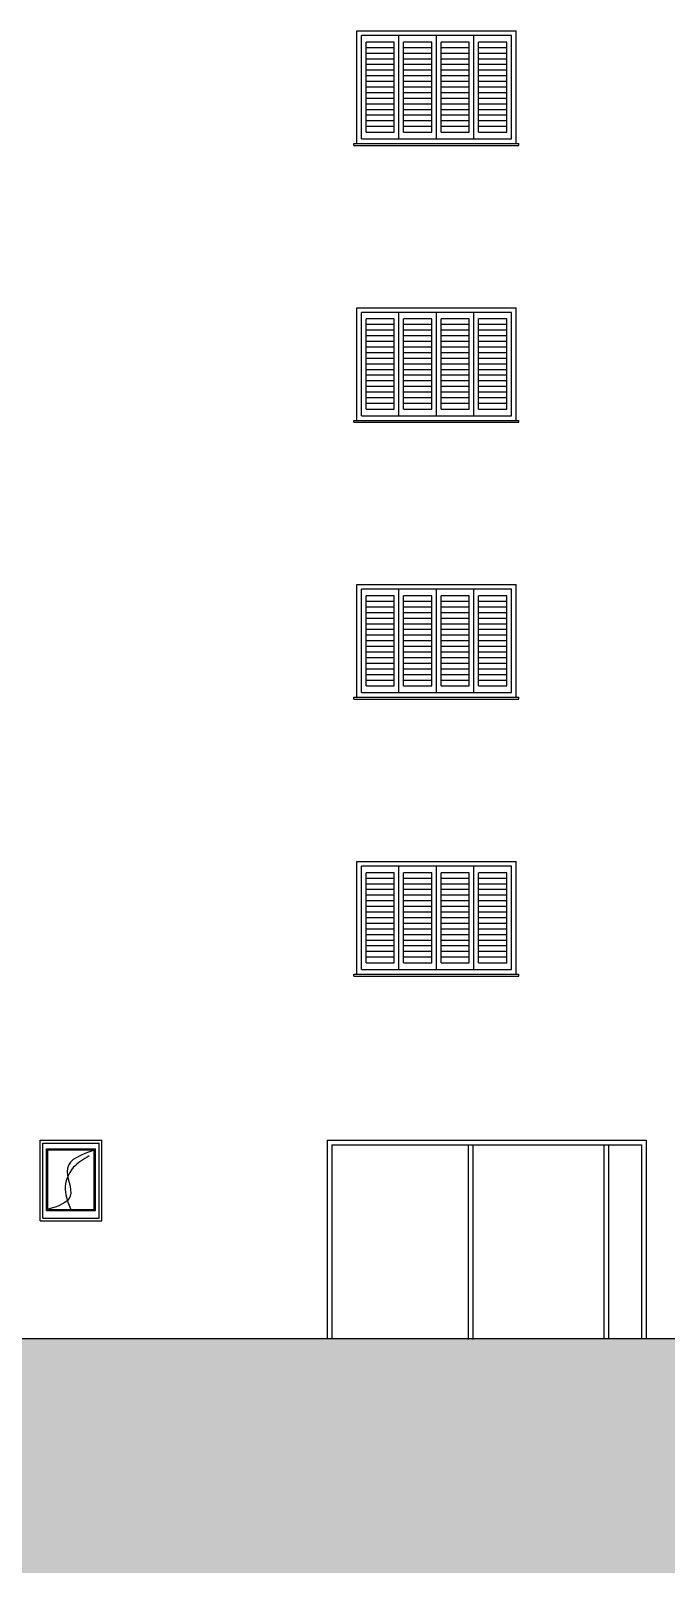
# Model space of a CAD drawing. Header units: millimetres. Extents: x 935 to 1399, y 512 to 900.
# Drawn here: x 1097.12 to 1103.89, y 645.74 to 662.17 of the extents above; entities that cross this region are included whole.
import ezdxf

# ---------------------------------------------------------------- set-up
doc = ezdxf.new("R2010")
doc.units = ezdxf.units.MM
for name, color, linetype in [('JANELAS', 5, 'Continuous'), ('MOBIL', 7, 'Continuous'), ('REFLEXO', 8, 'Continuous')]:
    doc.layers.add(name, color=color, linetype=linetype)

msp = doc.modelspace()

# ---------------------------------------------------------------- hatches: boundary and pattern name
msp.add_hatch(color=253).paths.add_polyline_path([(1126.78597, 645.73756), (1126.78597, 648.23756), (1113.78597, 648.23756), (1090.78597, 648.23756), (1084.28597, 648.23756), (1084.28597, 645.73756)])

# ---------------------------------------------------------------- linework, layer by layer
for p, q in [((1100.59487, 660.96975), (1100.59487, 662.16975)), ((1102.24487, 662.11975), (1100.64487, 662.11975)), ((1100.64487, 661.01975), (1100.64487, 662.11975)), ((1101.04487, 661.01975), (1101.04487, 662.11975)), ((1101.44487, 661.01975), (1101.44487, 662.11975)), ((1101.84487, 661.01975), (1101.84487, 662.11975)), ((1102.24487, 661.01975), (1102.24487, 662.11975)), ((1102.29487, 660.96975), (1102.29487, 662.16975)), ((1100.69487, 661.08975), (1100.69487, 662.04975)), ((1100.99487, 662.04975), (1100.69487, 662.04975)), ((1100.99487, 661.98975), (1100.69487, 661.98975)), ((1100.99487, 661.92975), (1100.69487, 661.92975)), ((1100.99487, 661.08975), (1100.99487, 662.04975)), ((1101.09487, 661.08975), (1101.09487, 662.04975)), ((1101.39487, 662.04975), (1101.09487, 662.04975)), ((1101.39487, 661.98975), (1101.09487, 661.98975)), ((1101.39487, 661.92975), (1101.09487, 661.92975)), ((1101.39487, 661.08975), (1101.39487, 662.04975)), ((1101.49487, 661.08975), (1101.49487, 662.04975)), ((1101.79487, 662.04975), (1101.49487, 662.04975)), ((1101.79487, 661.98975), (1101.49487, 661.98975)), ((1101.79487, 661.92975), (1101.49487, 661.92975)), ((1101.79487, 661.08975), (1101.79487, 662.04975)), ((1101.89487, 661.08975), (1101.89487, 662.04975)), ((1102.19487, 662.04975), (1101.89487, 662.04975)), ((1102.19487, 661.98975), (1101.89487, 661.98975)), ((1102.19487, 661.92975), (1101.89487, 661.92975)), ((1102.19487, 661.08975), (1102.19487, 662.04975)), ((1100.99487, 661.86975), (1100.69487, 661.86975)), ((1100.99487, 661.80975), (1100.69487, 661.80975)), ((1100.99487, 661.74975), (1100.69487, 661.74975)), ((1101.39487, 661.86975), (1101.09487, 661.86975)), ((1101.39487, 661.80975), (1101.09487, 661.80975)), ((1101.39487, 661.74975), (1101.09487, 661.74975)), ((1101.79487, 661.86975), (1101.49487, 661.86975)), ((1101.79487, 661.80975), (1101.49487, 661.80975)), ((1101.79487, 661.74975), (1101.49487, 661.74975)), ((1102.19487, 661.86975), (1101.89487, 661.86975)), ((1102.19487, 661.80975), (1101.89487, 661.80975)), ((1102.19487, 661.74975), (1101.89487, 661.74975)), ((1100.99487, 661.68975), (1100.69487, 661.68975)), ((1100.99487, 661.62975), (1100.69487, 661.62975)), ((1100.99487, 661.56975), (1100.69487, 661.56975)), ((1101.39487, 661.68975), (1101.09487, 661.68975)), ((1101.39487, 661.62975), (1101.09487, 661.62975)), ((1101.39487, 661.56975), (1101.09487, 661.56975)), ((1101.79487, 661.68975), (1101.49487, 661.68975)), ((1101.79487, 661.62975), (1101.49487, 661.62975)), ((1101.79487, 661.56975), (1101.49487, 661.56975)), ((1102.19487, 661.68975), (1101.89487, 661.68975)), ((1102.19487, 661.62975), (1101.89487, 661.62975)), ((1102.19487, 661.56975), (1101.89487, 661.56975)), ((1100.99487, 661.50975), (1100.69487, 661.50975)), ((1100.99487, 661.44975), (1100.69487, 661.44975)), ((1101.39487, 661.50975), (1101.09487, 661.50975)), ((1101.39487, 661.44975), (1101.09487, 661.44975)), ((1101.79487, 661.50975), (1101.49487, 661.50975)), ((1101.79487, 661.44975), (1101.49487, 661.44975)), ((1102.19487, 661.50975), (1101.89487, 661.50975)), ((1102.19487, 661.44975), (1101.89487, 661.44975)), ((1100.99487, 661.38975), (1100.69487, 661.38975)), ((1100.99487, 661.32975), (1100.69487, 661.32975)), ((1100.99487, 661.26975), (1100.69487, 661.26975)), ((1101.39487, 661.38975), (1101.09487, 661.38975)), ((1101.39487, 661.32975), (1101.09487, 661.32975)), ((1101.39487, 661.26975), (1101.09487, 661.26975)), ((1101.79487, 661.38975), (1101.49487, 661.38975)), ((1101.79487, 661.32975), (1101.49487, 661.32975)), ((1101.79487, 661.26975), (1101.49487, 661.26975)), ((1102.19487, 661.38975), (1101.89487, 661.38975)), ((1102.19487, 661.32975), (1101.89487, 661.32975)), ((1102.19487, 661.26975), (1101.89487, 661.26975)), ((1100.99487, 661.20975), (1100.69487, 661.20975)), ((1100.99487, 661.14975), (1100.69487, 661.14975)), ((1100.69487, 661.08975), (1100.99487, 661.08975)), ((1101.39487, 661.20975), (1101.09487, 661.20975)), ((1101.39487, 661.14975), (1101.09487, 661.14975)), ((1101.09487, 661.08975), (1101.39487, 661.08975)), ((1101.79487, 661.20975), (1101.49487, 661.20975)), ((1101.79487, 661.14975), (1101.49487, 661.14975)), ((1101.49487, 661.08975), (1101.79487, 661.08975)), ((1102.19487, 661.20975), (1101.89487, 661.20975)), ((1102.19487, 661.14975), (1101.89487, 661.14975)), ((1101.89487, 661.08975), (1102.19487, 661.08975)), ((1100.56487, 660.96975), (1102.32487, 660.96975)), ((1100.56487, 660.94975), (1100.56487, 660.96975)), ((1100.56487, 660.94975), (1102.32487, 660.94975)), ((1100.64487, 661.01975), (1102.24487, 661.01975)), ((1102.32487, 660.94975), (1102.32487, 660.96975)), ((1100.59487, 658.01975), (1100.59487, 659.21975)), ((1102.24487, 659.16975), (1100.64487, 659.16975)), ((1100.64487, 658.06975), (1100.64487, 659.16975)), ((1100.69487, 658.13975), (1100.69487, 659.09975)), ((1100.99487, 659.09975), (1100.69487, 659.09975)), ((1100.99487, 658.13975), (1100.99487, 659.09975)), ((1101.04487, 658.06975), (1101.04487, 659.16975)), ((1101.09487, 658.13975), (1101.09487, 659.09975)), ((1101.39487, 659.09975), (1101.09487, 659.09975)), ((1101.39487, 658.13975), (1101.39487, 659.09975)), ((1101.44487, 658.06975), (1101.44487, 659.16975)), ((1101.49487, 658.13975), (1101.49487, 659.09975)), ((1101.79487, 659.09975), (1101.49487, 659.09975)), ((1101.79487, 658.13975), (1101.79487, 659.09975)), ((1101.84487, 658.06975), (1101.84487, 659.16975)), ((1101.89487, 658.13975), (1101.89487, 659.09975)), ((1102.19487, 659.09975), (1101.89487, 659.09975)), ((1102.19487, 658.13975), (1102.19487, 659.09975)), ((1102.24487, 658.06975), (1102.24487, 659.16975)), ((1102.29487, 658.01975), (1102.29487, 659.21975)), ((1100.99487, 659.03975), (1100.69487, 659.03975)), ((1100.99487, 658.97975), (1100.69487, 658.97975)), ((1101.39487, 659.03975), (1101.09487, 659.03975)), ((1101.39487, 658.97975), (1101.09487, 658.97975)), ((1101.79487, 659.03975), (1101.49487, 659.03975)), ((1101.79487, 658.97975), (1101.49487, 658.97975)), ((1102.19487, 659.03975), (1101.89487, 659.03975)), ((1102.19487, 658.97975), (1101.89487, 658.97975)), ((1100.99487, 658.91975), (1100.69487, 658.91975)), ((1100.99487, 658.85975), (1100.69487, 658.85975)), ((1100.99487, 658.79975), (1100.69487, 658.79975)), ((1101.39487, 658.91975), (1101.09487, 658.91975)), ((1101.39487, 658.85975), (1101.09487, 658.85975)), ((1101.39487, 658.79975), (1101.09487, 658.79975)), ((1101.79487, 658.91975), (1101.49487, 658.91975)), ((1101.79487, 658.85975), (1101.49487, 658.85975)), ((1101.79487, 658.79975), (1101.49487, 658.79975)), ((1102.19487, 658.91975), (1101.89487, 658.91975)), ((1102.19487, 658.85975), (1101.89487, 658.85975)), ((1102.19487, 658.79975), (1101.89487, 658.79975)), ((1100.99487, 658.73975), (1100.69487, 658.73975)), ((1100.99487, 658.67975), (1100.69487, 658.67975)), ((1100.99487, 658.61975), (1100.69487, 658.61975)), ((1101.39487, 658.73975), (1101.09487, 658.73975)), ((1101.39487, 658.67975), (1101.09487, 658.67975)), ((1101.39487, 658.61975), (1101.09487, 658.61975)), ((1101.79487, 658.73975), (1101.49487, 658.73975)), ((1101.79487, 658.67975), (1101.49487, 658.67975)), ((1101.79487, 658.61975), (1101.49487, 658.61975)), ((1102.19487, 658.73975), (1101.89487, 658.73975)), ((1102.19487, 658.67975), (1101.89487, 658.67975)), ((1102.19487, 658.61975), (1101.89487, 658.61975)), ((1100.99487, 658.55975), (1100.69487, 658.55975)), ((1100.99487, 658.49975), (1100.69487, 658.49975)), ((1100.99487, 658.43975), (1100.69487, 658.43975)), ((1101.39487, 658.55975), (1101.09487, 658.55975)), ((1101.39487, 658.49975), (1101.09487, 658.49975)), ((1101.39487, 658.43975), (1101.09487, 658.43975)), ((1101.79487, 658.55975), (1101.49487, 658.55975)), ((1101.79487, 658.49975), (1101.49487, 658.49975)), ((1101.79487, 658.43975), (1101.49487, 658.43975)), ((1102.19487, 658.55975), (1101.89487, 658.55975)), ((1102.19487, 658.49975), (1101.89487, 658.49975)), ((1102.19487, 658.43975), (1101.89487, 658.43975)), ((1100.99487, 658.37975), (1100.69487, 658.37975)), ((1100.99487, 658.31975), (1100.69487, 658.31975)), ((1101.39487, 658.37975), (1101.09487, 658.37975)), ((1101.39487, 658.31975), (1101.09487, 658.31975)), ((1101.79487, 658.37975), (1101.49487, 658.37975)), ((1101.79487, 658.31975), (1101.49487, 658.31975)), ((1102.19487, 658.37975), (1101.89487, 658.37975)), ((1102.19487, 658.31975), (1101.89487, 658.31975)), ((1100.99487, 658.25975), (1100.69487, 658.25975)), ((1100.99487, 658.19975), (1100.69487, 658.19975)), ((1100.69487, 658.13975), (1100.99487, 658.13975)), ((1101.39487, 658.25975), (1101.09487, 658.25975)), ((1101.39487, 658.19975), (1101.09487, 658.19975)), ((1101.09487, 658.13975), (1101.39487, 658.13975)), ((1101.79487, 658.25975), (1101.49487, 658.25975)), ((1101.79487, 658.19975), (1101.49487, 658.19975)), ((1101.49487, 658.13975), (1101.79487, 658.13975)), ((1102.19487, 658.25975), (1101.89487, 658.25975)), ((1102.19487, 658.19975), (1101.89487, 658.19975)), ((1101.89487, 658.13975), (1102.19487, 658.13975)), ((1100.56487, 658.01975), (1102.32487, 658.01975)), ((1100.56487, 657.99975), (1100.56487, 658.01975)), ((1100.56487, 657.99975), (1102.32487, 657.99975)), ((1100.64487, 658.06975), (1102.24487, 658.06975)), ((1102.32487, 657.99975), (1102.32487, 658.01975)), ((1100.59487, 655.06975), (1100.59487, 656.26975)), ((1102.24487, 656.21975), (1100.64487, 656.21975)), ((1100.64487, 655.11975), (1100.64487, 656.21975)), ((1100.69487, 655.18975), (1100.69487, 656.14975)), ((1100.99487, 656.14975), (1100.69487, 656.14975)), ((1100.99487, 655.18975), (1100.99487, 656.14975)), ((1101.04487, 655.11975), (1101.04487, 656.21975)), ((1101.09487, 655.18975), (1101.09487, 656.14975)), ((1101.39487, 656.14975), (1101.09487, 656.14975)), ((1101.39487, 655.18975), (1101.39487, 656.14975)), ((1101.44487, 655.11975), (1101.44487, 656.21975)), ((1101.49487, 655.18975), (1101.49487, 656.14975)), ((1101.79487, 656.14975), (1101.49487, 656.14975)), ((1101.79487, 655.18975), (1101.79487, 656.14975)), ((1101.84487, 655.11975), (1101.84487, 656.21975)), ((1101.89487, 655.18975), (1101.89487, 656.14975)), ((1102.19487, 656.14975), (1101.89487, 656.14975)), ((1102.19487, 655.18975), (1102.19487, 656.14975)), ((1102.24487, 655.11975), (1102.24487, 656.21975)), ((1102.29487, 655.06975), (1102.29487, 656.26975)), ((1100.99487, 656.08975), (1100.69487, 656.08975)), ((1100.99487, 656.02975), (1100.69487, 656.02975)), ((1101.39487, 656.08975), (1101.09487, 656.08975)), ((1101.39487, 656.02975), (1101.09487, 656.02975)), ((1101.79487, 656.08975), (1101.49487, 656.08975)), ((1101.79487, 656.02975), (1101.49487, 656.02975)), ((1102.19487, 656.08975), (1101.89487, 656.08975)), ((1102.19487, 656.02975), (1101.89487, 656.02975)), ((1100.99487, 655.96975), (1100.69487, 655.96975)), ((1100.99487, 655.90975), (1100.69487, 655.90975)), ((1100.99487, 655.84975), (1100.69487, 655.84975)), ((1101.39487, 655.96975), (1101.09487, 655.96975)), ((1101.39487, 655.90975), (1101.09487, 655.90975)), ((1101.39487, 655.84975), (1101.09487, 655.84975)), ((1101.79487, 655.96975), (1101.49487, 655.96975)), ((1101.79487, 655.90975), (1101.49487, 655.90975)), ((1101.79487, 655.84975), (1101.49487, 655.84975)), ((1102.19487, 655.96975), (1101.89487, 655.96975)), ((1102.19487, 655.90975), (1101.89487, 655.90975)), ((1102.19487, 655.84975), (1101.89487, 655.84975)), ((1100.99487, 655.78975), (1100.69487, 655.78975)), ((1100.99487, 655.72975), (1100.69487, 655.72975)), ((1100.99487, 655.66975), (1100.69487, 655.66975)), ((1101.39487, 655.78975), (1101.09487, 655.78975)), ((1101.39487, 655.72975), (1101.09487, 655.72975)), ((1101.39487, 655.66975), (1101.09487, 655.66975)), ((1101.79487, 655.78975), (1101.49487, 655.78975)), ((1101.79487, 655.72975), (1101.49487, 655.72975)), ((1101.79487, 655.66975), (1101.49487, 655.66975)), ((1102.19487, 655.78975), (1101.89487, 655.78975)), ((1102.19487, 655.72975), (1101.89487, 655.72975)), ((1102.19487, 655.66975), (1101.89487, 655.66975)), ((1100.99487, 655.60975), (1100.69487, 655.60975)), ((1100.99487, 655.54975), (1100.69487, 655.54975)), ((1100.99487, 655.48975), (1100.69487, 655.48975)), ((1101.39487, 655.60975), (1101.09487, 655.60975)), ((1101.39487, 655.54975), (1101.09487, 655.54975)), ((1101.39487, 655.48975), (1101.09487, 655.48975)), ((1101.79487, 655.60975), (1101.49487, 655.60975)), ((1101.79487, 655.54975), (1101.49487, 655.54975)), ((1101.79487, 655.48975), (1101.49487, 655.48975)), ((1102.19487, 655.60975), (1101.89487, 655.60975)), ((1102.19487, 655.54975), (1101.89487, 655.54975)), ((1102.19487, 655.48975), (1101.89487, 655.48975)), ((1100.99487, 655.42975), (1100.69487, 655.42975)), ((1100.99487, 655.36975), (1100.69487, 655.36975)), ((1101.39487, 655.42975), (1101.09487, 655.42975)), ((1101.39487, 655.36975), (1101.09487, 655.36975)), ((1101.79487, 655.42975), (1101.49487, 655.42975)), ((1101.79487, 655.36975), (1101.49487, 655.36975)), ((1102.19487, 655.42975), (1101.89487, 655.42975)), ((1102.19487, 655.36975), (1101.89487, 655.36975)), ((1100.99487, 655.30975), (1100.69487, 655.30975)), ((1100.99487, 655.24975), (1100.69487, 655.24975)), ((1100.69487, 655.18975), (1100.99487, 655.18975)), ((1101.39487, 655.30975), (1101.09487, 655.30975)), ((1101.39487, 655.24975), (1101.09487, 655.24975)), ((1101.09487, 655.18975), (1101.39487, 655.18975)), ((1101.79487, 655.30975), (1101.49487, 655.30975)), ((1101.79487, 655.24975), (1101.49487, 655.24975)), ((1101.49487, 655.18975), (1101.79487, 655.18975)), ((1102.19487, 655.30975), (1101.89487, 655.30975)), ((1102.19487, 655.24975), (1101.89487, 655.24975)), ((1101.89487, 655.18975), (1102.19487, 655.18975)), ((1100.56487, 655.06975), (1102.32487, 655.06975)), ((1100.56487, 655.04975), (1100.56487, 655.06975)), ((1100.56487, 655.04975), (1102.32487, 655.04975)), ((1100.64487, 655.11975), (1102.24487, 655.11975)), ((1102.32487, 655.04975), (1102.32487, 655.06975)), ((1100.59487, 652.11975), (1100.59487, 653.31975)), ((1102.24487, 653.26975), (1100.64487, 653.26975)), ((1100.64487, 652.16975), (1100.64487, 653.26975)), ((1100.69487, 652.23975), (1100.69487, 653.19975)), ((1100.99487, 653.19975), (1100.69487, 653.19975)), ((1100.99487, 652.23975), (1100.99487, 653.19975)), ((1101.04487, 652.16975), (1101.04487, 653.26975)), ((1101.09487, 652.23975), (1101.09487, 653.19975)), ((1101.39487, 653.19975), (1101.09487, 653.19975)), ((1101.39487, 652.23975), (1101.39487, 653.19975)), ((1101.44487, 652.16975), (1101.44487, 653.26975)), ((1101.49487, 652.23975), (1101.49487, 653.19975)), ((1101.79487, 653.19975), (1101.49487, 653.19975)), ((1101.79487, 652.23975), (1101.79487, 653.19975)), ((1101.84487, 652.16975), (1101.84487, 653.26975)), ((1101.89487, 652.23975), (1101.89487, 653.19975)), ((1102.19487, 653.19975), (1101.89487, 653.19975)), ((1102.19487, 652.23975), (1102.19487, 653.19975)), ((1102.24487, 652.16975), (1102.24487, 653.26975)), ((1102.29487, 652.11975), (1102.29487, 653.31975)), ((1100.99487, 653.13975), (1100.69487, 653.13975)), ((1100.99487, 653.07975), (1100.69487, 653.07975)), ((1100.99487, 653.01975), (1100.69487, 653.01975)), ((1101.39487, 653.13975), (1101.09487, 653.13975)), ((1101.39487, 653.07975), (1101.09487, 653.07975)), ((1101.39487, 653.01975), (1101.09487, 653.01975)), ((1101.79487, 653.13975), (1101.49487, 653.13975)), ((1101.79487, 653.07975), (1101.49487, 653.07975)), ((1101.79487, 653.01975), (1101.49487, 653.01975)), ((1102.19487, 653.13975), (1101.89487, 653.13975)), ((1102.19487, 653.07975), (1101.89487, 653.07975)), ((1102.19487, 653.01975), (1101.89487, 653.01975)), ((1100.99487, 652.95975), (1100.69487, 652.95975)), ((1100.99487, 652.89975), (1100.69487, 652.89975)), ((1101.39487, 652.95975), (1101.09487, 652.95975)), ((1101.39487, 652.89975), (1101.09487, 652.89975)), ((1101.79487, 652.95975), (1101.49487, 652.95975)), ((1101.79487, 652.89975), (1101.49487, 652.89975)), ((1102.19487, 652.95975), (1101.89487, 652.95975)), ((1102.19487, 652.89975), (1101.89487, 652.89975)), ((1100.99487, 652.83975), (1100.69487, 652.83975)), ((1100.99487, 652.77975), (1100.69487, 652.77975)), ((1100.99487, 652.71975), (1100.69487, 652.71975)), ((1101.39487, 652.83975), (1101.09487, 652.83975)), ((1101.39487, 652.77975), (1101.09487, 652.77975)), ((1101.39487, 652.71975), (1101.09487, 652.71975)), ((1101.79487, 652.83975), (1101.49487, 652.83975)), ((1101.79487, 652.77975), (1101.49487, 652.77975)), ((1101.79487, 652.71975), (1101.49487, 652.71975)), ((1102.19487, 652.83975), (1101.89487, 652.83975)), ((1102.19487, 652.77975), (1101.89487, 652.77975)), ((1102.19487, 652.71975), (1101.89487, 652.71975)), ((1100.99487, 652.65975), (1100.69487, 652.65975)), ((1100.99487, 652.59975), (1100.69487, 652.59975)), ((1100.99487, 652.53975), (1100.69487, 652.53975)), ((1101.39487, 652.65975), (1101.09487, 652.65975)), ((1101.39487, 652.59975), (1101.09487, 652.59975)), ((1101.39487, 652.53975), (1101.09487, 652.53975)), ((1101.79487, 652.65975), (1101.49487, 652.65975)), ((1101.79487, 652.59975), (1101.49487, 652.59975)), ((1101.79487, 652.53975), (1101.49487, 652.53975)), ((1102.19487, 652.65975), (1101.89487, 652.65975)), ((1102.19487, 652.59975), (1101.89487, 652.59975)), ((1102.19487, 652.53975), (1101.89487, 652.53975)), ((1100.99487, 652.47975), (1100.69487, 652.47975)), ((1100.99487, 652.41975), (1100.69487, 652.41975)), ((1100.99487, 652.35975), (1100.69487, 652.35975)), ((1101.39487, 652.47975), (1101.09487, 652.47975)), ((1101.39487, 652.41975), (1101.09487, 652.41975)), ((1101.39487, 652.35975), (1101.09487, 652.35975)), ((1101.79487, 652.47975), (1101.49487, 652.47975)), ((1101.79487, 652.41975), (1101.49487, 652.41975)), ((1101.79487, 652.35975), (1101.49487, 652.35975)), ((1102.19487, 652.47975), (1101.89487, 652.47975)), ((1102.19487, 652.41975), (1101.89487, 652.41975)), ((1102.19487, 652.35975), (1101.89487, 652.35975)), ((1100.99487, 652.29975), (1100.69487, 652.29975)), ((1100.69487, 652.23975), (1100.99487, 652.23975)), ((1101.39487, 652.29975), (1101.09487, 652.29975)), ((1101.09487, 652.23975), (1101.39487, 652.23975)), ((1101.79487, 652.29975), (1101.49487, 652.29975)), ((1101.49487, 652.23975), (1101.79487, 652.23975)), ((1102.19487, 652.29975), (1101.89487, 652.29975)), ((1101.89487, 652.23975), (1102.19487, 652.23975)), ((1100.56487, 652.11975), (1102.32487, 652.11975)), ((1100.56487, 652.09975), (1100.56487, 652.11975)), ((1100.56487, 652.09975), (1102.32487, 652.09975)), ((1100.64487, 652.16975), (1102.24487, 652.16975)), ((1102.32487, 652.09975), (1102.32487, 652.11975))]:
    msp.add_line(p, q)
at = {"color": 7}
for p, q in [((1097.21804, 650.34975), (1097.87804, 650.34975)), ((1097.21804, 649.48975), (1097.87804, 649.48975))]:
    msp.add_line(p, q, dxfattribs=at)
at = {"color": 1}
for p, q in [((1100.28084, 650.34975), (1103.68084, 650.34975)), ((1100.28084, 650.34975), (1100.28084, 648.23756)), ((1100.33084, 650.29975), (1100.33084, 648.23756)), ((1100.33084, 650.29975), (1103.28084, 650.29975)), ((1103.28084, 650.29975), (1103.63084, 650.29975)), ((1103.63084, 650.29975), (1103.63084, 648.23756)), ((1103.68084, 650.34975), (1103.68084, 648.23756))]:
    msp.add_line(p, q, dxfattribs=at)
at = {"color": 3}
for p, q in [((1101.78174, 650.29031), (1101.78174, 648.22812)), ((1101.83174, 650.29031), (1101.83174, 648.22812)), ((1103.23084, 650.29975), (1103.23084, 648.23756)), ((1103.28084, 650.29975), (1103.28084, 648.23756))]:
    msp.add_line(p, q, dxfattribs=at)
at = {"color": 6}
msp.add_line((1090.78597, 648.23756), (1113.78597, 648.23756), dxfattribs=at)
at = {"layer": 'JANELAS', "color": 7}
for p, q in [((1097.21804, 650.34975), (1097.87804, 650.34975)), ((1097.21804, 649.48975), (1097.21804, 650.34975)), ((1097.24804, 650.31975), (1097.84804, 650.31975)), ((1097.24804, 649.51975), (1097.24804, 650.31975)), ((1097.28804, 650.25975), (1097.80804, 650.25975)), ((1097.28804, 649.59975), (1097.28804, 650.25975)), ((1097.80804, 649.59975), (1097.80804, 650.25975)), ((1097.84804, 649.51975), (1097.84804, 650.31975)), ((1097.84804, 649.51975), (1097.84804, 650.31975)), ((1097.87804, 649.48975), (1097.87804, 650.34975)), ((1097.28804, 649.59975), (1097.80804, 649.59975)), ((1097.21804, 649.48975), (1097.87804, 649.48975)), ((1097.24804, 649.51975), (1097.84804, 649.51975))]:
    msp.add_line(p, q, dxfattribs=at)
msp.add_lwpolyline([(1097.29838, 649.6124), (1097.79657, 649.6124), (1097.79657, 650.24349), (1097.29838, 650.24349)], close=True, dxfattribs=at)
at = {"layer": 'MOBIL'}
for p, q in [((1100.59487, 662.16975), (1102.29487, 662.16975)), ((1100.59487, 659.21975), (1102.29487, 659.21975)), ((1100.59487, 656.26975), (1102.29487, 656.26975)), ((1100.59487, 653.31975), (1102.29487, 653.31975))]:
    msp.add_line(p, q, dxfattribs=at)
at = {"layer": 'REFLEXO', "color": 7}
for points in [[(1097.79657, 650.24349), (1097.5089, 650.04969), (1097.54073, 649.75488), (1097.29838, 649.6124)], [(1097.74329, 650.18264), (1097.57256, 650.05836), (1097.48575, 649.82424), (1097.54748, 649.6124)]]:
    msp.add_spline(points, degree=3, dxfattribs=at)

doc.saveas('drawing.dxf')
